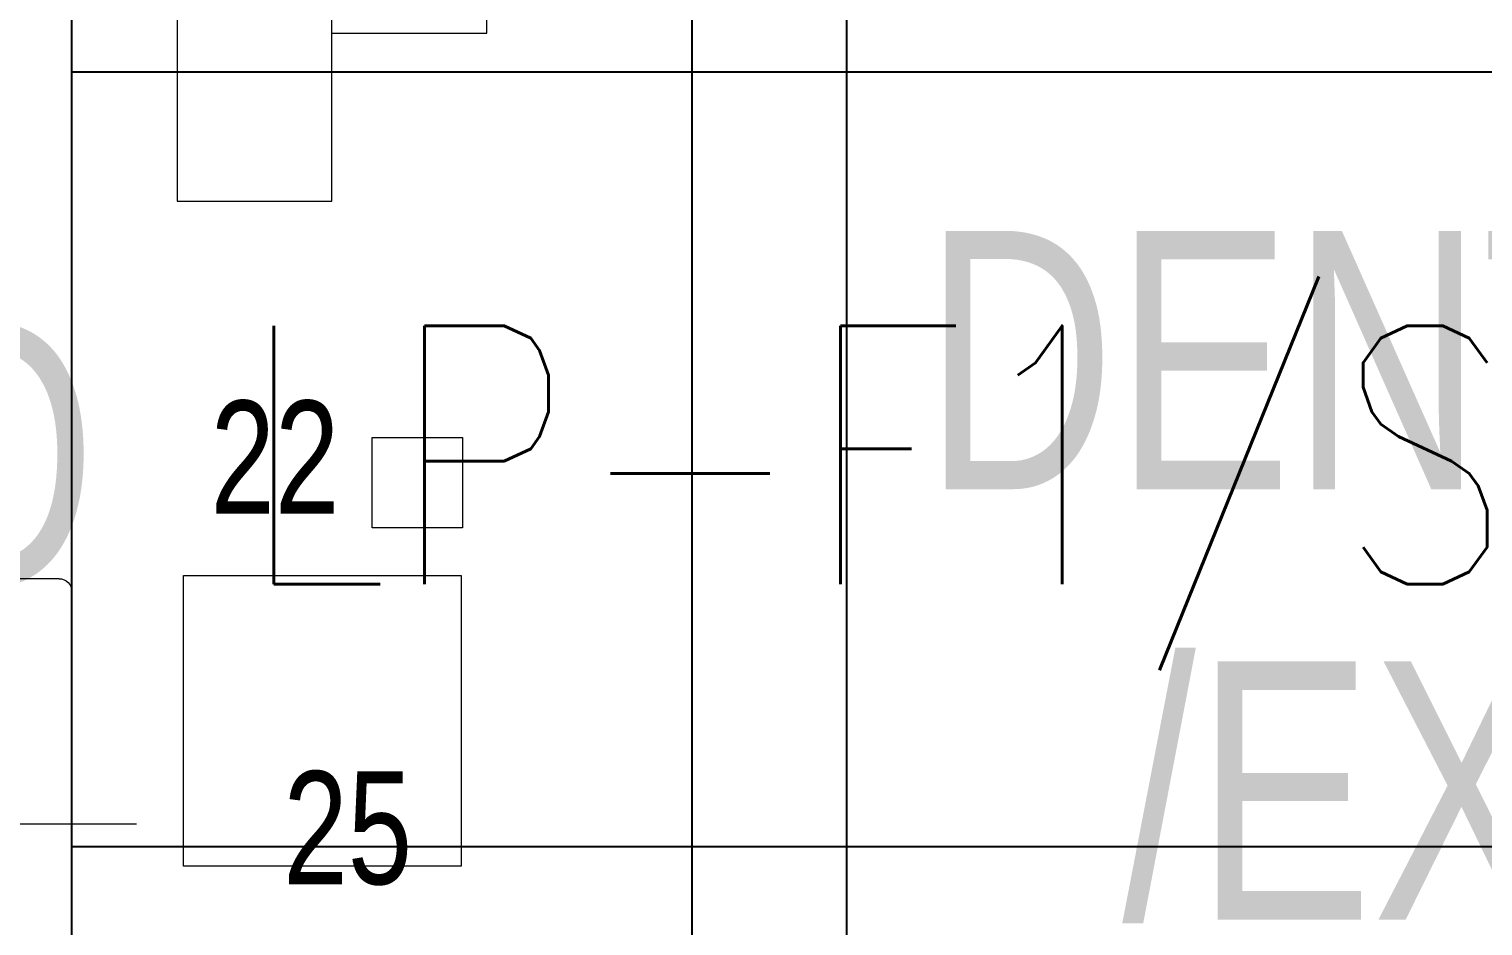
# Model space of a CAD drawing. Extents: x -12260 to 57327, y -29287 to 19916.
# Drawn here: x 19182 to 20308, y 3786 to 4481 of the extents above; entities that cross this region are included whole.
import ezdxf
from ezdxf import colors
from ezdxf.entities.mleader import LeaderData, LeaderLine
from ezdxf.math import Vec2, Vec3

# ---------------------------------------------------------------- set-up
doc = ezdxf.new("R2010")
doc.units = 0
doc.header["$LTSCALE"] = 0.25
doc.linetypes.add('DASHDOT', pattern=[25.4, 12.7, -6.35, 0, -6.35])
for name, color, linetype, lineweight in [('01-First Floor-FUR$0$72_EGR_BASE_TEXT', 252, 'Continuous', 5), ('01-First Floor-FUR$0$72_EGR_EQP_TAG', 142, 'Continuous', 5), ('01-First Floor-FUR$0$LOADING', 253, 'Continuous', 5), ('01-First Floor-FUR$0$SANIT', 250, 'Continuous', 5), ('01-First Floor-FUR$0$Walls', 251, 'Continuous', 5), ('E-LITE-CIRC @ 100', 6, 'Continuous', 25), ('E-LITE-CLNG-CNDT', 6, 'DASHDOT', 35)]:
    doc.layers.add(name, color=color, linetype=linetype, lineweight=lineweight)
doc.layers.add('01-First Floor-FUR$0$FALSE CEILING', color=251, linetype='Continuous')
doc.styles.add('01-First Floor-FUR$0$X3G_ENTITY_257CFD', font='swisscl.ttf', dxfattribs={"height": 200})
doc.styles.add('01-First Floor-FUR$0$X3G_ENTITY_9EC9', font='swisscl.ttf', dxfattribs={"height": 0.2})
doc.styles.add('DC_SIMPLEX', font='SIMPLEX.shx', dxfattribs={"width": 0.7})

# ---------------------------------------------------------------- blocks, each defined once
blk = doc.blocks.new('01-First Floor-FUR$0$WC manta')
at = {"layer": '01-First Floor-FUR$0$SANIT'}
for p, q in [((-0.12, 0.19), (0.41, 0.19)), ((-0.13, 0.18), (-0.13, -0.18)), ((0.109, 0.18), (0.109, -0.18)), ((0.239, 0.13), (0.41, 0.13)), ((0.209, 0.1), (0.209, -0.1)), ((0.229, 0.1), (0.229, -0.1)), ((0.05, 0.09), (0.05, -0.09)), ((0.2955, 0.051), (0.3581, 0.0393)), ((-0.18, 0), (0.65, 0)), ((0.2955, -0.051), (0.3581, -0.0393)), ((0.239, -0.13), (0.41, -0.13)), ((-0.12, -0.19), (0.41, -0.19))]:
    blk.add_line(p, q, dxfattribs=at)
for centre, radius in [((0.159, 0.0752), 0.01), ((-0.04, 0), 0.02), ((0.159, -0.0753), 0.01)]:
    blk.add_circle(centre, radius, dxfattribs=at)
for centre, radius, start, end in [((-0.12, 0.18), 0.01, 90, 180), ((-0.05, 0.09), 0.1, 0, 90), ((0.119, 0.18), 0.01, 90, 180), ((0.41, 0), 0.19, 270, 90), ((0.239, 0.1), 0.03, 90, 180), ((0.259, 0.1), 0.03, 90, 180), ((0.3147, 0), 0.13, 270, 90), ((0.41, 0), 0.13, 270, 90), ((0.2882, 0.0117), 0.04, 79.4289, 141.525), ((0.3029, 0), 0.0588, 141.525, 218.475), ((0.3271, 0.0044), 0.04, 79.4289, 166.4176), ((0.3507, 0), 0.04, 280.5711, 79.4289), ((0.3454, 0), 0.0588, 166.4176, 193.5824), ((0.3271, -0.0044), 0.04, 193.5824, 280.5711), ((0.2882, -0.0117), 0.04, 218.475, 280.5711), ((-0.05, -0.09), 0.1, 270, 0), ((0.239, -0.1), 0.03, 180, 270), ((0.259, -0.1), 0.03, 180, 270), ((-0.12, -0.18), 0.01, 180, 270), ((0.119, -0.18), 0.01, 180, 270)]:
    blk.add_arc(centre, radius, start, end, dxfattribs=at)
blk = doc.blocks.new('01-First Floor-FUR$0$D.110.51.53')
blk.add_lwpolyline([(285914, 4547), (286139, 4547), (286139, 4332), (285914, 4332), (285914, 4547)])
blk = doc.blocks.new('01-First Floor-FUR$0$D.111.03.06')
blk.add_lwpolyline([(292372, 3690), (292442, 3690), (292442, 3620), (292372, 3620), (292372, 3690)])
blk = doc.blocks.new('01-First Floor-FUR$0$D.122.06.11')
for points in [[(285783, 4268), (285783, 4268), (285783, 4388), (285713, 4388), (285643, 4388), (285643, 4268)], [(285513, 4148), (285913, 4148), (285913, 4268), (285513, 4268), (285513, 4148)]]:
    blk.add_lwpolyline(points)
blk = doc.blocks.new('01-First Floor-FUR')
at = {"layer": '01-First Floor-FUR$0$FALSE CEILING', "linetype": 'Continuous'}
for p, q in [((19815.6, 1447.6), (19815.6, 5010)), ((19215.6, 4447.6), (23215.5, 4447.6)), ((19215.6, 3847.6), (23215.5, 3847.6))]:
    blk.add_line(p, q, dxfattribs=at)
at = {"layer": '01-First Floor-FUR$0$FALSE CEILING'}
blk.add_line((19695.6, 4530, -0.1), (19695.6, 2629.1, -0.1), dxfattribs=at)
at = {"layer": '01-First Floor-FUR$0$FALSE CEILING', "elevation": 0}
blk.add_lwpolyline([(23215.5, 1447.6), (19215.6, 1447.6), (19215.6, 5010), (23215.5, 5010)], close=True, dxfattribs=at)
at = {"layer": '01-First Floor-FUR$0$LOADING'}
blk.add_line((19695.6, 4530, -0.1), (19695.6, 2629.1, -0.1), dxfattribs=at)
at = {"layer": '01-First Floor-FUR$0$Walls'}
blk.add_line((19215.6, 1447.6), (19215.6, 5010), dxfattribs=at)
at = {"layer": '01-First Floor-FUR$0$LOADING', "rotation": 270}
for name, p in [('01-First Floor-FUR$0$D.122.06.11', (15149, 290260.4, -0.1)), ('01-First Floor-FUR$0$D.111.03.06', (15828, 296536.4, -0.1)), ('01-First Floor-FUR$0$D.110.51.53', (14970, 289971.4, -0.1))]:
    blk.add_blockref(name, p, dxfattribs=at)
at = {"layer": '01-First Floor-FUR$0$SANIT', "xscale": -999.9999999999995, "yscale": 999.9999999999995, "zscale": 999.9999999999995}
blk.add_blockref('01-First Floor-FUR$0$WC manta', (19085.6, 3865), dxfattribs=at)
at = {"layer": '01-First Floor-FUR$0$72_EGR_BASE_TEXT', "insert": (21111.1, 4324.3, 0), "char_height": 200, "width": 3270.33, "attachment_point": 2, "style": '01-First Floor-FUR$0$X3G_ENTITY_9EC9'}
blk.add_mtext('DENTAL CONSULTATION /EXAMINATION ROOM', dxfattribs=at)
at = {"layer": '01-First Floor-FUR$0$72_EGR_EQP_TAG', "char_height": 87.47, "attachment_point": 2, "style": '01-First Floor-FUR$0$X3G_ENTITY_257CFD'}
for s, insert in [('22', (19372.8, 4192.8, -0.3)), ('25', (19429.2, 3905.9, -0.2))]:
    blk.add_mtext(s, dxfattribs=dict(at, insert=insert))
blk = doc.blocks.new('ARR0W')
at = {"color": 45}
blk.add_ellipse((0, 0), major_axis=(0.4, 0), ratio=0.4, dxfattribs=at)
at = {"color": 45, "ltscale": 0.5}
blk.add_solid([(-1.4, 0.1667), (-0.4, 0), (-1.4, -0.1667)], dxfattribs=at)

msp = doc.modelspace()

# ---------------------------------------------------------------- block references
at = {"layer": 'E-LITE-CLNG-CNDT'}
msp.add_blockref('01-First Floor-FUR', (0, 0), dxfattribs=at)

# ---------------------------------------------------------------- leaders
at = {"layer": 'E-LITE-CIRC @ 100'}
ml = msp.add_multileader_mtext('Standard', dxfattribs=at)
ml.set_content('{\\Fdc_el_romans|c0;\\W0.8;TO\\Fromans|c0; \\Fsimplex|c0;LP-F1/S9}', color=256, style='DC_SIMPLEX')
ml.set_leader_properties()
ml.set_arrow_properties(name='ARR0W')
ml.build(insert=Vec2(0, 0))
ml.multileader.update_dxf_attribs({"dogleg_length": 200, "arrow_head_size": 140, "scale": 100})
ctx = ml.context
ctx.base_point, ctx.scale, ctx.char_height, ctx.arrow_head_size, ctx.landing_gap_size, ctx.plane_origin, ctx.plane_x_axis, ctx.plane_y_axis = Vec3(18698.7, 4117.5), 100, 200, 140, 140, Vec3(40358.2, -1173.5), Vec3(1, 0.000001, 0), Vec3(-0.000001, 1, 0)
ctx.text_align_type = 2
notes = []
notes.append((ctx, [(1, (1, 1, 0), (20717.9, 4117.5), (-1, -0.000001, 0), 108.8, [(0, [(20343.6, 4976.2)], 0, [])])]))
ctx.mtext.insert, ctx.mtext.text_direction, ctx.mtext.rotation, ctx.mtext.alignment, ctx.mtext.flow_direction = Vec3(20469.2, 4250.8), Vec3(1, 0.000001, 0), 0.000001, 3, 5
for ctx, leaders in notes:
    for number, flags, end, landing, length, lines in leaders:
        leader = LeaderData()
        leader.index, (leader.has_last_leader_line, leader.has_dogleg_vector, leader.attachment_direction) = number, flags
        leader.last_leader_point, leader.dogleg_vector, leader.dogleg_length = Vec3(end), Vec3(landing), length
        for number, points, colour, breaks in lines:
            line = LeaderLine()
            line.index, line.vertices, line.color, line.breaks = number, Vec3.list(points), colors.encode_raw_color(colour), breaks
            leader.lines.append(line)
        ctx.leaders.append(leader)

doc.saveas('drawing.dxf')
